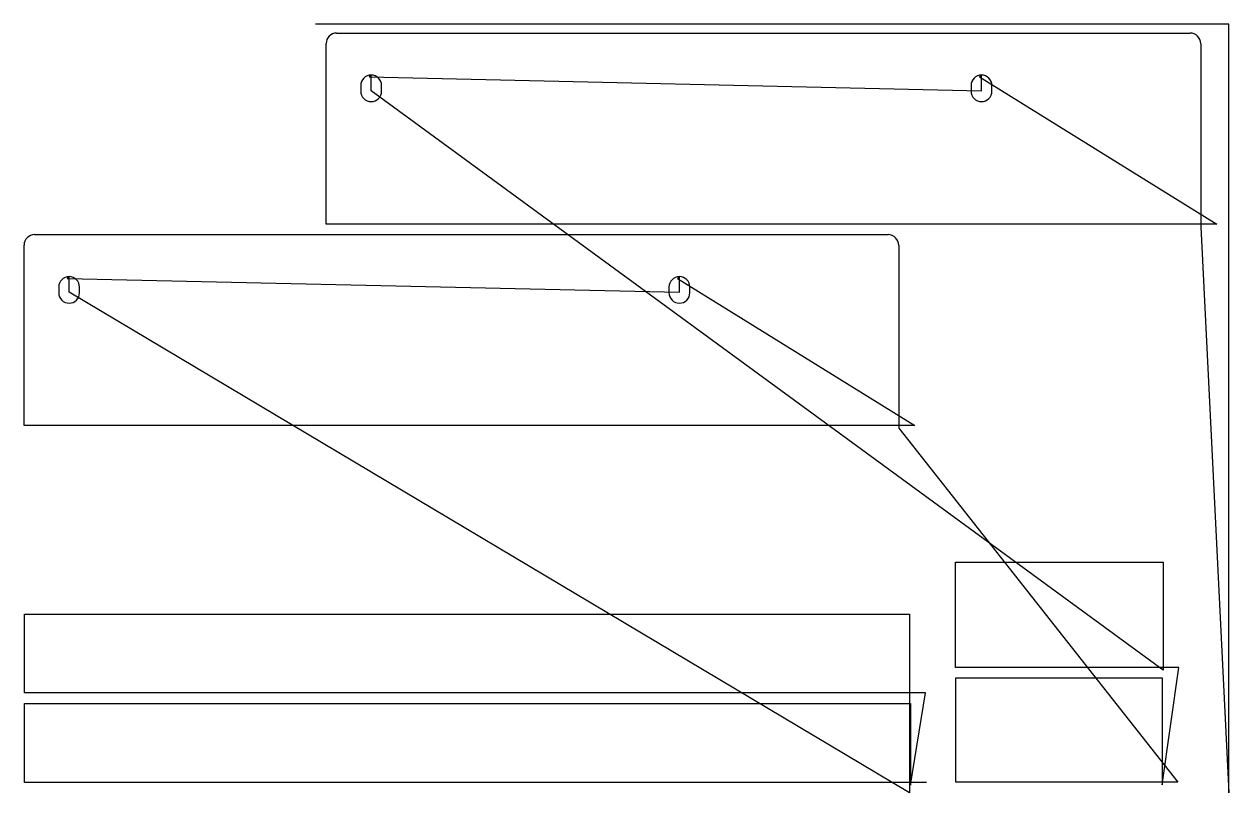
# Model space of a CAD drawing. Header units: metres. Extents: x 19 to 2329, y 0 to 1473.
import ezdxf

# ---------------------------------------------------------------- set-up
doc = ezdxf.new("R2010")
doc.units = ezdxf.units.M

msp = doc.modelspace()

# ---------------------------------------------------------------- linework, layer by layer
at = {"layer": 'TOOL_0'}
for p, q in [((578.879, 1473.271), (577.879, 1473.271)), ((2328.712, 1473.271), (578.879, 1473.271)), ((618.028, 1456.054), (2254.328, 1456.054)), ((2328.712, 0.996), (2328.712, 1473.271)), ((598.028, 1090.054), (598.028, 1436.054)), ((2274.828, 1435.554), (2274.828, 1090.054)), ((684.33, 1375.556), (680.794, 1372.02)), ((680.794, 1372.02), (1854.329, 1345.555)), ((684.33, 1345.556), (684.33, 1375.556)), ((1854.329, 1375.555), (1850.793, 1372.019)), ((1850.793, 1372.019), (2305.411, 1090.054)), ((1854.329, 1345.555), (1854.329, 1375.555)), ((664.33, 1355.556), (664.33, 1344.742)), ((2202.705, 235.352), (684.33, 1345.556)), ((704.33, 1344.742), (704.33, 1355.556)), ((1834.329, 1355.555), (1834.329, 1344.741)), ((1874.329, 1344.741), (1874.329, 1355.555)), ((2274.828, 1090.054), (598.028, 1090.054)), ((2305.411, 1090.054), (2274.828, 1090.054)), ((2274.828, 1090.054), (2274.828, 1084.906)), ((38.998, 1069.796), (1675.298, 1069.796)), ((2274.828, 1084.906), (2328.712, -0.004)), ((18.998, 703.796), (18.998, 1049.796)), ((1695.798, 1049.296), (1695.798, 703.796)), ((105.298, 989.298), (101.762, 985.762)), ((101.762, 985.762), (1275.298, 959.297)), ((105.298, 959.298), (105.298, 989.298)), ((1275.298, 989.297), (1271.762, 985.761)), ((1271.762, 985.761), (1726.38, 703.796)), ((1275.298, 959.297), (1275.298, 989.297)), ((85.298, 969.298), (85.298, 958.484)), ((1716.599, 0), (105.298, 959.298)), ((125.298, 958.484), (125.298, 969.298)), ((1255.298, 969.297), (1255.298, 958.483)), ((1295.298, 958.483), (1295.298, 969.297)), ((1695.798, 703.796), (18.998, 703.796)), ((1726.38, 703.796), (1695.798, 703.796)), ((1695.798, 703.796), (1695.798, 698.648)), ((1695.798, 698.648), (2230.976, 20.25)), ((1804.705, 240.352), (1804.705, 441.952)), ((1804.705, 441.952), (2202.705, 441.952)), ((2202.705, 441.952), (2202.705, 240.352)), ((19.999, 191.597), (19.999, 342.397)), ((19.999, 342.397), (1716.599, 342.397)), ((1716.599, 342.397), (1716.599, 191.597)), ((2202.705, 240.352), (1804.705, 240.352)), ((2200.976, 15.25), (2232.705, 240.352)), ((2232.705, 240.352), (2202.705, 240.352)), ((2202.705, 240.352), (2202.705, 235.352)), ((1804.976, 20.25), (1804.976, 220.25)), ((1804.976, 220.25), (2200.976, 220.25)), ((2200.976, 220.25), (2200.976, 20.25)), ((1716.599, 191.597), (19.999, 191.597)), ((1746.998, 191.597), (1716.599, 191.597)), ((1716.599, 191.597), (1716.599, 186.452)), ((1716.599, 186.452), (1716.599, 0)), ((1717.998, 14.825), (1746.998, 191.597)), ((19.998, 19.997), (19.998, 171.597)), ((19.998, 171.597), (1717.998, 171.597)), ((1717.998, 171.597), (1717.998, 19.997)), ((1717.998, 19.997), (19.998, 19.997)), ((1748.808, 19.997), (1717.998, 19.997)), ((1717.998, 19.997), (1717.998, 14.825)), ((2200.976, 20.25), (1804.976, 20.25)), ((2230.976, 20.25), (2200.976, 20.25)), ((2200.976, 20.25), (2200.976, 15.25)), ((2328.712, -0.004), (2328.712, 0.996)), ((2328.712, 0.996), (2328.712, -0.004)), ((2328.712, -0.004), (2328.712, 0.996))]:
    msp.add_line(p, q, dxfattribs=at)
for centre, radius, start, end in [((618.028, 1436.054), 20, 90, 180), ((2254.328, 1435.554), 20.5, 0, 90), ((684.33, 1355.556), 20, 90, 180), ((684.33, 1355.556), 20, 0, 90), ((1854.329, 1355.555), 20, 90, 180), ((1854.329, 1355.555), 20, 0, 90), ((684.33, 1344.742), 20, 180, 0), ((1854.329, 1344.741), 20, 180, 0), ((38.998, 1049.796), 20, 90, 180), ((1675.298, 1049.296), 20.5, 0, 90), ((105.298, 969.298), 20, 90, 180), ((105.298, 969.298), 20, 0, 90), ((1275.298, 969.297), 20, 90, 180), ((1275.298, 969.297), 20, 0, 90), ((105.298, 958.484), 20, 180, 0), ((1275.298, 958.483), 20, 180, 0)]:
    msp.add_arc(centre, radius, start, end, dxfattribs=at)

doc.saveas('drawing.dxf')
